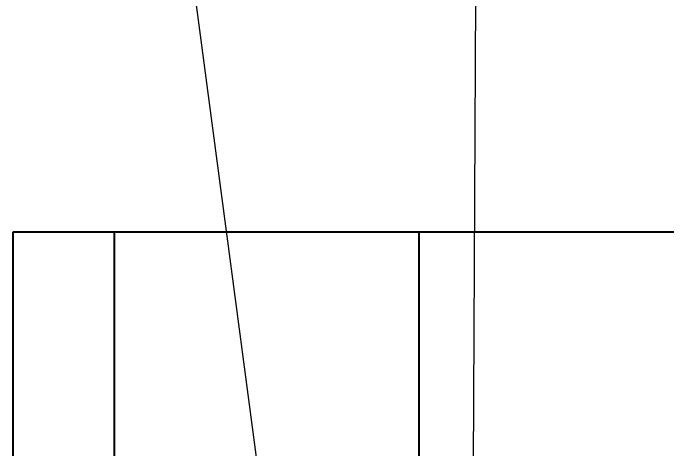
# Model space of a CAD drawing. Header units: millimetres. Extents: x 0 to 100323, y 0 to 59400.
# Drawn here: x 64908 to 69741, y 49341 to 52564 of the extents above; entities that cross this region are included whole.
import ezdxf

# ---------------------------------------------------------------- set-up
doc = ezdxf.new("R2010")
doc.units = ezdxf.units.MM
doc.header["$LTSCALE"] = 100
doc.layers.add('Symbol', color=7, linetype='Continuous', lineweight=18)
doc.layers.add('Visible', color=7, linetype='Continuous', lineweight=25)
doc.styles.add('Note Text', font='arial.ttf')

# ---------------------------------------------------------------- blocks, each defined once
blk = doc.blocks.new('Balloon7')
at = {"layer": 'Symbol'}
blk.add_line((669.96, 470.937), (658.397, 558.177), dxfattribs=at)
blk = doc.blocks.new('Balloon8')
at = {"layer": 'Symbol'}
for p, q in [((683.015, 474.808), (683.428, 557.505)), ((682.515, 474.811), (683.002, 472.308)), ((683.515, 474.806), (682.515, 474.811)), ((683.015, 474.808), (683.002, 472.308)), ((683.002, 472.308), (683.515, 474.806))]:
    blk.add_line(p, q, dxfattribs=at)
at = {"layer": 'Symbol', "flags": 128}
blk.add_lwpolyline([(682.515, 474.811), (683.002, 472.308), (683.515, 474.806), (682.515, 474.811)], dxfattribs=at)
at = {"layer": 'Symbol'}
blk.add_circle((683.447, 561.254), 3.75, dxfattribs=at)
blk.add_solid([(682.515, 474.811), (683.002, 472.308), (683.515, 474.806), (682.515, 474.811)], dxfattribs=at)
at = {"layer": 'Symbol', "insert": (683.447, 561.275), "char_height": 2.5, "attachment_point": 5, "style": 'Note Text'}
blk.add_mtext('3', dxfattribs=at)

msp = doc.modelspace()

# ---------------------------------------------------------------- linework, layer by layer
at = {"layer": 'Visible'}
for p, q in [((64908, 50945.5), (65658, 50945.5)), ((64908, 48991.4), (64908, 50945.5)), ((65658, 50945.5), (71158, 50945.5)), ((65658, 45945.5), (65658, 50945.5)), ((67908, 50945.5), (67908, 47230.8))]:
    msp.add_line(p, q, dxfattribs=at)

# ---------------------------------------------------------------- block references
at = {"layer": 'Symbol', "xscale": 100, "yscale": 100, "zscale": 100}
for name in ['Balloon7', 'Balloon8']:
    msp.add_blockref(name, (0, 0), dxfattribs=at)

doc.saveas('drawing.dxf')
